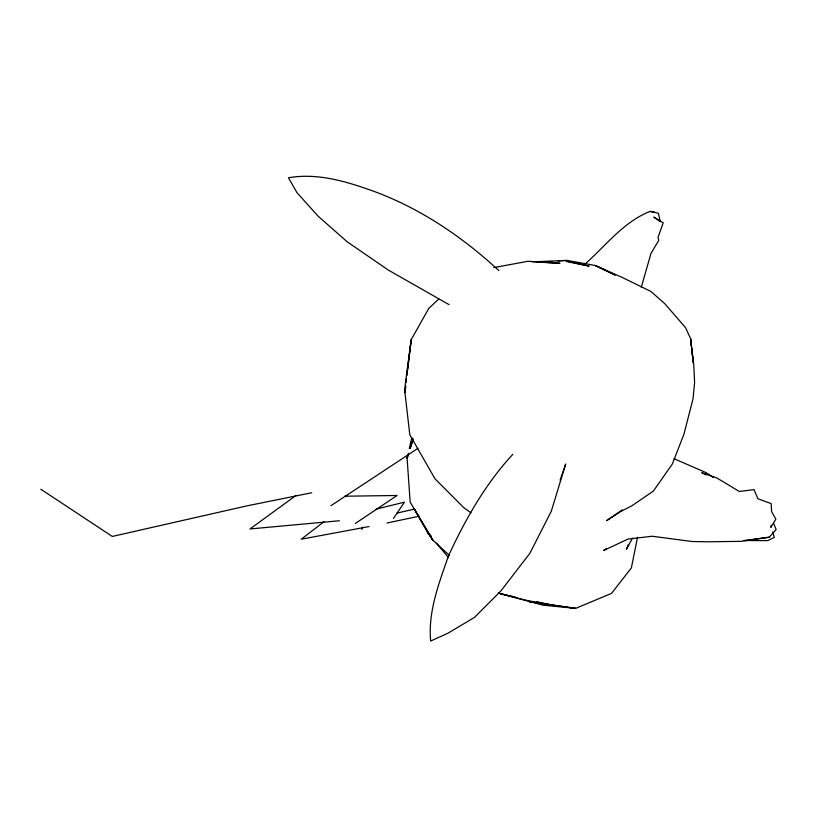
<?xml version="1.0" encoding="UTF-8"?>
<svg xmlns="http://www.w3.org/2000/svg" width="817" height="817" viewBox="0 0 817 817"><rect width="100%" height="100%" fill="white"/><g stroke="black" fill="none" stroke-linecap="round" stroke-linejoin="round"><path stroke-width="1.23" d="M405.62 386.4L404.956 392.62L409.807 434.787L435.001 478.823L463.75 507.643L470.949 512.8M406.141 381.427L406.406 378.935M406.805 375.207L411.196 339.647L428.864 308.275L438.79 299.022M405.702 386.318L404.956 392.62L405.15 385.226L411.196 339.647L408.377 363.616M406.141 382.53L406.437 380.007M407.04 374.962L407.336 372.44M407.632 369.917L408.071 366.139M771.207 525.208L770.86 527.435L775.854 519.152L771.616 511.667L771.156 503.619L757.839 498.717L754.03 489.628L739.273 491.466L716.632 477.853L701.762 472.706L706.235 474.943M637.536 537.229L631.347 567.968L611.504 593.408L575.607 608.369L543.091 605.183L500.413 593.714L498.247 592.55M641.314 287.206L650.986 253.393L658.798 240.3L658.002 237.379L663.23 222.796L653.804 217.087L660.32 221.662L658.349 213.206L650.005 211.429C623.259 221.989 605.591 245.978 584.543 264.524M407.918 454.528L407.091 458.174L410.175 502.169L432.785 540.108L449.473 555.499M409.297 448.451L411.788 437.514M408.582 453.292L407.091 458.174L408.265 454.558M410.073 448.421L413.136 438.729M410.236 448.543L412.993 440.118M560.074 480.202L565.691 464.025L551.312 511.207L529.927 553.221L500.852 590.997L474.503 617.386L448.094 633.134L430.671 641.028C427.883 611.565 439.056 583.083 448.533 555.734C465.404 519.326 485.39 483.94 512.79 454.354M361.717 529.406L362.666 527.139M628.406 544.52L626.455 549.187L632.46 538.158M393.416 518.448L404.466 502.179L376.137 509.103M606.633 548.401L603.528 550.546L628.059 539.046L652.313 536.238L691.672 541.477L707.124 541.804L741.09 541.344L769.257 537.198L776.15 529.508L773.433 522.921M323.94 521.777L301.248 539.2L369.018 526.567M296.244 495.296L249.982 528.956L339.382 520.756M622.35 509.869L606.663 520.623L620.052 511.851L631.776 505.846L653.386 491.078L672.309 464.056L683.921 434.276L693.061 398.676L694.603 382.53L693.776 365.097L690.559 338.565L685.575 327.699L664.793 303.689L650.904 291.455L621.706 277.188L595.225 265.474L566.671 260.337L558.082 261.042M355.334 523.462L397.093 495.49L344.845 496.215M330.997 505.652L417.855 448.38M493.662 267.629L528.058 261.277L559.951 263.278L536.197 262.032M397.052 513.096L414.28 509.114M386.941 523.013L419.162 516.191M311.716 492.763L247.214 505.805L112.307 536.442L40.85 489.24M769.257 537.198L743.991 540.537L767.684 540.619L774.332 537.331L772.668 531.969M548.268 261.849L551.945 261.542M532.449 261.828L564.394 260.511L589.159 266.138L566.947 261.634M650.005 211.429L654.417 211.93M555.519 605.479L529.161 601.69L575.607 608.369L558.031 605.836M515.313 596.992L500.413 593.714L525.26 600.087L556.316 606.02L536.432 601.639M674.015 458.684L706.225 472.716L713.384 477.608M601.863 268.67L615.272 275.094L595.225 265.474L600.75 268.139M449.054 304.639L388.422 270.131L347.143 241.761L318.099 216.158L297.01 192.72L288.452 177.769C317.782 172.642 346.98 181.65 374.329 191.505C420.99 208.764 462.412 236.971 498.84 270.56M431.192 536.146L427.608 532.582L413.933 508.348L432.785 540.108L427.608 532.582L430.825 536.432M436.452 543.172L448.513 557.613M691.366 345.816L690.559 338.565L693.265 362.728L691.642 348.226"/></g></svg>
